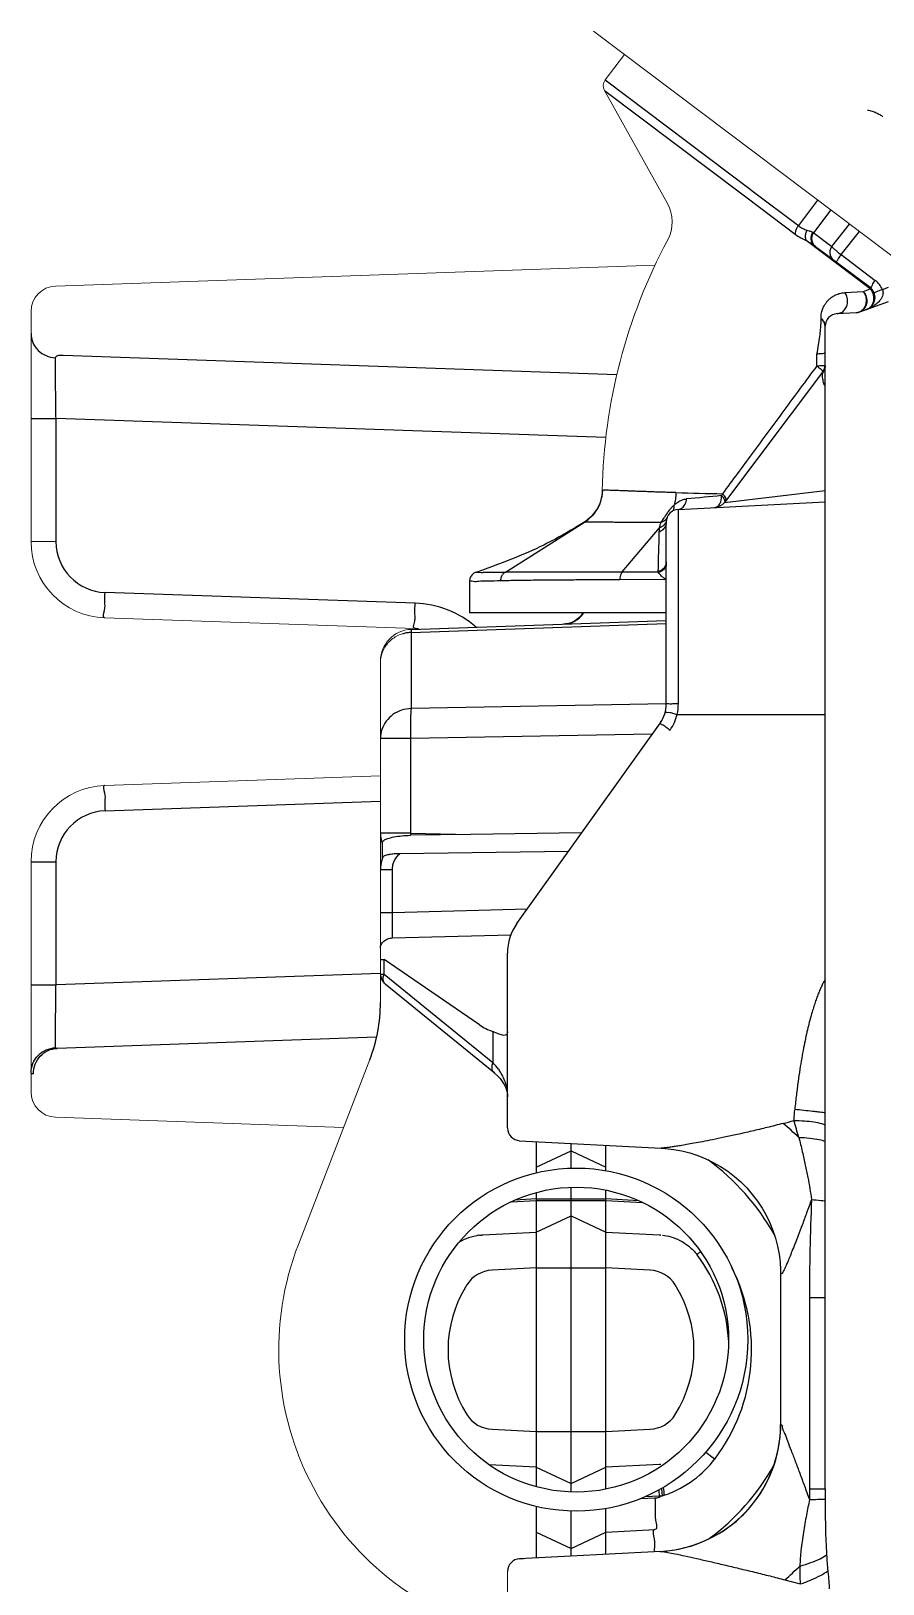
# Model space of a CAD drawing. Header units: millimetres. Extents: x 100 to 940, y 100 to 694.
# Drawn here: x 374.82 to 376.015, y 534.029 to 536.206 of the extents above; entities that cross this region are included whole.
import ezdxf

# ---------------------------------------------------------------- set-up
doc = ezdxf.new("R2010")
doc.units = ezdxf.units.MM
doc.layers.add('OUTLINE', color=6, linetype='Continuous', lineweight=9)

msp = doc.modelspace()

# ---------------------------------------------------------------- linework, layer by layer
at = {"color": 9, "linetype": 'Continuous'}
for p, q in [((375.6242, 536.1229), (375.8185, 535.9765)), ((375.6252, 536.1375), (375.8286, 535.9842)), ((375.8185, 535.9765), (375.8241, 535.9723)), ((375.8241, 535.9723), (375.8916, 535.9214)), ((375.8286, 535.9842), (375.8315, 535.982)), ((375.8315, 535.982), (375.8961, 535.9333)), ((375.923, 535.969), (375.8961, 535.9333)), ((375.9415, 535.9552), (375.9173, 535.9232)), ((375.9164, 535.9239), (375.9429, 535.9039)), ((375.9429, 535.9039), (375.9678, 535.9353)), ((375.9559, 535.8926), (375.9816, 535.925)), ((375.9969, 535.8446), (375.9069, 535.9124)), ((375.9559, 535.8926), (376.0038, 535.8565)), ((375.9611, 535.8394), (375.9874, 535.841)), ((375.9874, 535.841), (375.9969, 535.8446)), ((376.0138, 535.8437), (376.0226, 535.847)), ((375.9278, 535.8027), (375.9278, 535.8035)), ((375.9336, 534.1623), (375.9336, 535.7921)), ((375.9219, 535.7366), (375.9221, 535.753)), ((375.9299, 535.7262), (375.93, 535.728)), ((375.9335, 535.7383), (375.9336, 535.7387)), ((374.8203, 535.663), (374.8553, 535.663)), ((375.6261, 535.6361), (374.8553, 535.663)), ((374.8553, 535.4903), (374.8553, 535.663)), ((375.7923, 535.5453), (375.9336, 535.5621)), ((375.7278, 535.2634), (375.7278, 535.5355)), ((375.4854, 535.4477), (375.596, 535.5174)), ((375.6492, 535.4481), (375.7013, 535.5094)), ((375.7037, 535.5171), (375.7077, 535.5235)), ((375.6492, 535.4481), (375.6993, 535.4481)), ((375.6458, 535.4373), (375.7101, 535.4376)), ((375.3589, 535.4039), (374.9241, 535.4191)), ((375.3568, 535.3734), (375.3582, 535.3788)), ((375.3531, 535.363), (375.7109, 535.3755)), ((375.3531, 535.3653), (375.3531, 535.363)), ((375.3531, 535.363), (375.3531, 535.2563)), ((375.7109, 535.2628), (375.3531, 535.2563)), ((375.7261, 535.2481), (375.9336, 535.2481)), ((375.3523, 535.2145), (375.3101, 535.2145)), ((375.6912, 535.2206), (375.3523, 535.2145)), ((375.3523, 535.2145), (375.3523, 535.0816)), ((374.9241, 535.1128), (375.3101, 535.1263)), ((375.3523, 535.0816), (375.3101, 535.0816)), ((375.3523, 535.0816), (375.4364, 535.0798)), ((375.3523, 535.0816), (375.3523, 535.0786)), ((374.8203, 535.0416), (374.8553, 535.0416)), ((374.8553, 534.8689), (374.8553, 535.0416)), ((375.3101, 535.0308), (375.327, 535.0308)), ((375.327, 534.9704), (375.327, 535.0308)), ((375.3101, 534.9704), (375.327, 534.9704)), ((375.327, 534.9704), (375.5161, 534.9754)), ((375.327, 534.9347), (375.493, 534.9391)), ((375.3101, 534.9043), (375.3153, 534.9043)), ((375.4489, 534.813), (375.3153, 534.9043)), ((375.3153, 534.8841), (375.3153, 534.9043)), ((375.3101, 534.8848), (374.8553, 534.8689)), ((375.3101, 534.8841), (375.3153, 534.8841)), ((375.3153, 534.8841), (375.4676, 534.7602)), ((374.8203, 534.8689), (374.8553, 534.8689)), ((374.8545, 534.7864), (374.8545, 534.7926)), ((375.4676, 534.8035), (375.4676, 534.7602)), ((375.5283, 534.6493), (375.5283, 534.6132)), ((375.5773, 534.6119), (375.5773, 534.6468)), ((375.6263, 534.6084), (375.6263, 534.6442)), ((375.5283, 534.6132), (375.5773, 534.6361)), ((375.5773, 534.6361), (375.6263, 534.6132)), ((375.5283, 534.6132), (375.5283, 534.6053)), ((375.5283, 534.5778), (375.5283, 534.1654)), ((375.5773, 534.158), (375.5773, 534.5852)), ((375.6263, 534.162), (375.6263, 534.5812)), ((375.4934, 534.5649), (375.5283, 534.5666)), ((375.5283, 534.5688), (375.4986, 534.5672)), ((375.5283, 534.5688), (375.6263, 534.5688)), ((375.5283, 534.5666), (375.6263, 534.5666)), ((375.6725, 534.5663), (375.6263, 534.5688)), ((375.6263, 534.5666), (375.6775, 534.564)), ((375.5283, 534.5222), (375.5773, 534.545)), ((375.5773, 534.545), (375.6263, 534.5222)), ((375.4535, 534.5185), (375.5283, 534.5222)), ((375.5283, 534.4722), (375.4666, 534.4691)), ((375.5283, 534.4722), (375.6263, 534.4722)), ((375.688, 534.4691), (375.6263, 534.4722)), ((375.9116, 534.4305), (375.9336, 534.4305)), ((375.9116, 534.4305), (375.9116, 534.1623)), ((375.4666, 534.2459), (375.5283, 534.2429)), ((375.6263, 534.2429), (375.688, 534.2459)), ((375.8712, 534.2527), (375.8713, 534.2527)), ((375.5283, 534.2429), (375.6263, 534.2429)), ((375.7742, 534.2078), (375.7788, 534.2043)), ((375.5283, 534.1929), (375.4626, 534.1961)), ((375.5283, 534.1929), (375.5773, 534.17)), ((375.5773, 534.17), (375.6263, 534.1929)), ((375.7012, 534.1966), (375.6263, 534.1929)), ((375.7003, 534.1608), (375.7007, 534.1521)), ((375.704, 534.163), (375.7049, 534.1524)), ((375.9116, 534.1623), (375.9336, 534.1623)), ((375.5283, 534.1378), (375.5283, 534.0657)), ((375.675, 534.1488), (375.6948, 534.1499)), ((375.7014, 534.1522), (375.6806, 534.1511)), ((375.5773, 534.0683), (375.5773, 534.1312)), ((375.6263, 534.0708), (375.6263, 534.1348)), ((375.6263, 534.1018), (375.6948, 534.1054)), ((375.8772, 534.0349), (375.8988, 534.0291))]:
    msp.add_line(p, q, dxfattribs=at)
at = {"color": 7, "linetype": 'Continuous'}
for p, q in [((375.9184, 535.9056), (375.9965, 535.8468)), ((375.9823, 535.8124), (376.0226, 535.827)), ((375.9505, 535.8099), (375.9771, 535.8113)), ((374.8652, 535.7517), (375.6417, 535.7246)), ((375.93, 535.728), (375.7923, 535.5453)), ((375.7278, 535.5355), (375.9336, 535.5463)), ((375.7109, 535.2624), (375.7109, 535.5177)), ((375.4348, 535.4349), (375.4348, 535.4345)), ((375.4348, 535.4345), (375.4348, 535.3906)), ((375.3531, 535.3673), (375.7109, 535.3798)), ((375.7109, 535.3906), (375.4348, 535.3906)), ((375.5015, 534.955), (375.7026, 535.2365)), ((375.4364, 535.0798), (375.3523, 535.0786)), ((375.5922, 535.082), (375.4364, 535.0798)), ((375.3125, 535.0677), (375.3125, 535.0455)), ((375.5737, 535.0561), (375.3373, 535.0528)), ((375.4883, 534.6683), (375.4883, 534.9136)), ((375.3167, 534.8703), (375.469, 534.7464)), ((375.3047, 534.7956), (374.8569, 534.7799)), ((375.5051, 534.6505), (375.7038, 534.6401)), ((375.8712, 534.4639), (375.8712, 534.2527)), ((375.5283, 534.1018), (375.5773, 534.079)), ((375.5773, 534.079), (375.6263, 534.1018)), ((375.7026, 534.0748), (375.5052, 534.0645)), ((375.5051, 534.0645), (375.5109, 534.0648))]:
    msp.add_line(p, q, dxfattribs=at)
at = {"color": 9, "linetype": 'Continuous'}
for points in [[(375.9965, 535.8468), (375.9966, 535.8467), (375.9967, 535.8465), (375.9968, 535.8463), (375.9969, 535.8461), (375.9969, 535.8459), (375.997, 535.8456), (375.997, 535.8453), (375.9969, 535.845), (375.9969, 535.8446)], [(375.6217, 535.5621), (375.6216, 535.5621), (375.6215, 535.5621), (375.6214, 535.562), (375.6213, 535.562), (375.6212, 535.562), (375.6212, 535.562), (375.6211, 535.562), (375.6211, 535.5619), (375.6211, 535.5619)], [(375.596, 535.5174), (375.5959, 535.5174), (375.5958, 535.5174), (375.5957, 535.5174), (375.5956, 535.5174), (375.5956, 535.5174), (375.5955, 535.5174), (375.5955, 535.5173)], [(375.7001, 535.447), (375.7, 535.4472), (375.6999, 535.4474), (375.6997, 535.4476), (375.6996, 535.4477), (375.6994, 535.4479), (375.6993, 535.4481)], [(375.3531, 535.3673), (375.3531, 535.3672), (375.3531, 535.367), (375.3531, 535.3668), (375.3531, 535.3664), (375.3531, 535.3653)], [(374.8569, 534.7799), (374.8562, 534.7799), (374.8556, 534.78), (374.8552, 534.7801), (374.8549, 534.7803), (374.8547, 534.7805), (374.8546, 534.7808)], [(374.8237, 534.7443), (374.8226, 534.7443), (374.8218, 534.7444), (374.8211, 534.7446), (374.8207, 534.7448), (374.8204, 534.7451), (374.8203, 534.7455)], [(375.7037, 534.6401), (375.7098, 534.6397), (375.7213, 534.6383), (375.7328, 534.6362), (375.7441, 534.6333), (375.7553, 534.6296), (375.7662, 534.6251), (375.7768, 534.62), (375.7871, 534.6141), (375.797, 534.6076), (375.8064, 534.6004), (375.8153, 534.5926), (375.8237, 534.5842), (375.8314, 534.5753), (375.8386, 534.5659), (375.8451, 534.5561), (375.8509, 534.5459), (375.856, 534.5355), (375.8603, 534.5247), (375.864, 534.5138), (375.8669, 534.5027), (375.869, 534.4916), (375.8704, 534.4804), (375.8711, 534.4694), (375.8712, 534.4639)], [(375.4492, 534.5181), (375.4496, 534.5181), (375.4499, 534.5182), (375.4503, 534.5182), (375.4506, 534.5182), (375.451, 534.5183), (375.4513, 534.5183)], [(375.4513, 534.5183), (375.4518, 534.5183), (375.4522, 534.5184), (375.4526, 534.5184), (375.4531, 534.5184), (375.4535, 534.5185)], [(375.6263, 534.5222), (375.7012, 534.5185), (375.7016, 534.5184), (375.702, 534.5184), (375.7024, 534.5184), (375.7029, 534.5183), (375.7033, 534.5183)], [(375.7033, 534.1967), (375.7029, 534.1967), (375.7024, 534.1967), (375.702, 534.1966), (375.7016, 534.1966), (375.7012, 534.1966)], [(375.7049, 534.1524), (375.7042, 534.1524), (375.7035, 534.1523), (375.7028, 534.1523), (375.7021, 534.1522), (375.7014, 534.1522)], [(375.708, 534.1533), (375.7075, 534.1532), (375.707, 534.153), (375.7065, 534.1529), (375.7059, 534.1527), (375.7054, 534.1526), (375.7049, 534.1524)]]:
    msp.add_lwpolyline(points, dxfattribs=at)
at = {"color": 7, "linetype": 'Continuous'}
for points in [[(375.6211, 535.5619), (375.6209, 535.5581), (375.6203, 535.5536), (375.6193, 535.5492), (375.618, 535.5449), (375.6163, 535.5408), (375.6144, 535.5369), (375.6121, 535.5333), (375.6096, 535.5298), (375.6069, 535.5266), (375.6039, 535.5237), (375.6008, 535.5211), (375.5976, 535.5187), (375.5955, 535.5173)], [(375.5955, 535.5173), (375.5907, 535.5145), (375.5837, 535.5102), (375.577, 535.5063), (375.5708, 535.5027), (375.5652, 535.4995), (375.5597, 535.4964), (375.5544, 535.4935), (375.5493, 535.4908), (375.5441, 535.4881), (375.539, 535.4855), (375.5338, 535.483), (375.5284, 535.4804), (375.5227, 535.4778), (375.5169, 535.4752), (375.5108, 535.4725), (375.5043, 535.4698), (375.4974, 535.467), (375.4902, 535.4641), (375.4824, 535.4611), (375.4742, 535.4581), (375.4658, 535.4549), (375.457, 535.4518), (375.448, 535.4486), (375.4438, 535.4472)], [(375.4438, 535.4472), (375.443, 535.4469), (375.4421, 535.4464), (375.4411, 535.4459), (375.4401, 535.4452), (375.4391, 535.4443), (375.4381, 535.4433), (375.4372, 535.4421), (375.4364, 535.4408), (375.4358, 535.4394), (375.4353, 535.4379), (375.4349, 535.4363), (375.4348, 535.4345)], [(375.5822, 535.3789), (375.5784, 535.3771), (375.5742, 535.3757), (375.5699, 535.3749), (375.5673, 535.3747)], [(375.5908, 535.3859), (375.5885, 535.3835), (375.5855, 535.381), (375.5822, 535.3789)], [(375.5941, 535.3906), (375.594, 535.3904), (375.5926, 535.3883), (375.5908, 535.3859)], [(375.3134, 535.0479), (375.3128, 535.0464), (375.3115, 535.0422), (375.3107, 535.0379), (375.3102, 535.0335), (375.3101, 535.0308)], [(375.469, 534.7464), (375.4702, 534.7453), (375.4742, 534.7416), (375.4779, 534.7376), (375.481, 534.7335), (375.4837, 534.7291), (375.4858, 534.7245), (375.4873, 534.7197), (375.4881, 534.7148), (375.4883, 534.7119)]]:
    msp.add_lwpolyline(points, dxfattribs=at)
at = {"color": 9, "linetype": 'Continuous'}
for radius in [0.2405, 0.2137]:
    msp.add_circle((375.5846, 534.3716), radius, dxfattribs=at)
for centre, radius, start, end in [((375.927, 535.9146), 0.0124, 225.9384, 232.9757), ((375.985, 535.8316), 0.0312, 22.8756, 53), ((375.9801, 535.8297), 0.0224, 35.5504, 41.5126), ((375.9773, 535.8259), 0.0144, 290.0473, 298.667), ((375.9734, 535.828), 0.018, 327.5291, 334.3409), ((375.9726, 535.8284), 0.0189, 334.3341, 340.8962), ((375.9201, 535.7914), 0.0134, 0.0617, 12.1578), ((375.9203, 535.7921), 0.0133, 359.997, 6.1181), ((375.5683, 535.5631), 0.0534, 301.2543, 358.9191), ((375.9203, 542.7128), 7.1565, 268.43144, 268.95555), ((377.8342, 513.5823), 22.0675, 95.31903, 95.44752), ((375.4887, 535.7039), 0.3349, 333.5641, 334.0703), ((375.7365, 535.5025), 0.0359, 168.8309, 178.4114), ((375.8947, 535.4047), 0.2215, 146.9367, 147.5842), ((375.846, 535.4364), 0.1634, 145.9716, 146.924), ((375.8257, 535.45), 0.139, 145.561, 145.9478), ((374.9265, 535.4903), 0.0713, 180.0001, 267.9998), ((384.287, 535.2655), 8.5897, 178.41261, 178.782), ((375.6855, 535.4603), 0.0334, 317.3017, 319.4913), ((375.7382, 535.4589), 0.0353, 217.019, 219.1963), ((375.354, 535.266), 0.138, 49.2139, 88.0012), ((375.5661, 535.4095), 0.0348, 276.9853, 296.4977), ((375.5659, 535.4099), 0.0352, 296.5502, 326.874), ((375.3547, 535.3157), 0.0473, 98.8039, 105.6829), ((375.3547, 535.3159), 0.0471, 91.8913, 98.8152), ((375.6655, 535.2624), 0.0623, 324.4612, 346.7696), ((375.6572, 535.2633), 0.0706, 347.5729, 0.008), ((374.9265, 535.0416), 0.0713, 92.0002, 179.9998), ((375.3518, 535.0816), 0.0417, 180.0141, 199.5715), ((375.3211, 534.8756), 0.0069, 225.9998, 230.7716), ((375.4946, 534.8798), 0.0809, 235.6571, 250.5204), ((375.4134, 534.7069), 0.076, 35.2765, 44.5622), ((374.9852, 538.0194), 3.461, 284.8942, 285.1514), ((375.4484, 534.1779), 0.6547, 46.8073, 49.365), ((374.7, 534.3254), 1.2412, 15.4087, 16.5395), ((375.575, 534.3575), 0.3295, 29.3477, 53.8468), ((375.4574, 534.4459), 0.0726, 96.4544, 99.5668), ((375.578, 534.3575), 0.2207, 3.0062, 37.0816), ((375.4688, 534.4247), 0.0444, 92.8099, 147.7434), ((375.6859, 534.4247), 0.0444, 32.2565, 87.1906), ((375.5777, 534.3575), 0.2528, 322.6969, 26.9713), ((375.5754, 534.3575), 0.1705, 147.7704, 212.2297), ((375.5792, 534.3575), 0.1705, 327.7704, 32.2297), ((375.4688, 534.2903), 0.0444, 212.2565, 267.1906), ((375.6859, 534.2903), 0.0444, 272.8099, 327.7434), ((375.6931, 534.2527), 0.1781, 273, 0), ((375.6931, 534.2527), 0.1782, 319.4002, 358.5148), ((375.6595, 534.2952), 0.15, 306.6555, 322.7009), ((375.575, 534.3575), 0.3295, 306.512, 330.3596), ((375.6606, 534.2933), 0.1477, 288.6947, 298.4361), ((375.6599, 534.2946), 0.1492, 298.4365, 306.6545), ((378.0356, 534.1612), 2.124, 179.9696, 180.3661), ((381.9135, 534.1622), 5.9799, 179.99874, 180.13503), ((375.6934, 534.2525), 0.1779, 307.636, 319.4035), ((375.6933, 534.2525), 0.1779, 273.0011, 307.6454), ((375.448, 534.5208), 0.6483, 311.4557, 313.9733), ((376.7145, 534.1199), 0.7805, 183.6662, 185.3385)]:
    msp.add_arc(centre, radius, start, end, dxfattribs=at)
at = {"color": 7, "linetype": 'Continuous'}
for centre, radius, start, end in [((375.9857, 535.8326), 0.0178, 290, 53), ((375.9514, 535.7921), 0.0178, 93, 180), ((375.9762, 535.8291), 0.0178, 273, 290), ((375.9158, 535.7387), 0.0178, 323, 0), ((375.7287, 535.5177), 0.0178, 93, 180), ((375.7781, 535.556), 0.0178, 272.9939, 322.9961), ((375.3547, 535.266), 0.1024, 85.0965, 88), ((375.6664, 535.2624), 0.0445, 324.4638, 359.9985), ((375.5595, 534.9136), 0.0713, 144.4623, 180), ((375.328, 534.8841), 0.0178, 180.0075, 202.7753), ((375.328, 534.8841), 0.0178, 202.7947, 230.861), ((375.0875, 534.8443), 0.2227, 338.8815, 0), ((375.5061, 534.6683), 0.0178, 179.9988, 266.9998), ((375.694, 534.2527), 0.1773, 358.5018, 0.0039), ((375.5061, 534.0467), 0.0178, 93.0131, 179.9974)]:
    msp.add_arc(centre, radius, start, end, dxfattribs=at)
at = {"color": 9, "linetype": 'Continuous'}
for points, start_tangent, end_tangent in [([(375.9929, 536.0953), (375.9962, 536.0946), (375.9994, 536.0937), (376.0023, 536.0927), (376.0051, 536.0915), (376.0102, 536.0889), (376.0146, 536.0858)], (0.985568, -0.169277), (0.794423, -0.607365)), ([(375.8961, 535.9333), (375.8935, 535.9291), (375.8919, 535.9249), (375.8916, 535.9214)], (-0.601804, -0.798644), (0.149861, -0.988707)), ([(375.8961, 535.9333), (375.9021, 535.9294), (375.9081, 535.9269)], (0.79858, -0.601889), (0.952657, -0.304047)), ([(375.9081, 535.9269), (375.9061, 535.922), (375.9057, 535.9169), (375.9069, 535.9124)], (-0.504096, -0.863648), (0.453462, -0.891276)), ([(375.9081, 535.9269), (375.911, 535.926), (375.9133, 535.9253), (375.9164, 535.9239)], (0.952559, -0.304355), (0.798645, -0.601803)), ([(375.9164, 535.9239), (375.9141, 535.9192), (375.9137, 535.9141), (375.9152, 535.9093), (375.9184, 535.9056)], (-0.601815, -0.798636), (0.798636, -0.601815)), ([(375.9173, 535.9232), (375.915, 535.9185), (375.9147, 535.9133), (375.9163, 535.9085), (375.9184, 535.9057)], (-0.601815, -0.798636), (0.718842, -0.695174)), ([(375.8916, 535.9214), (375.8994, 535.9162), (375.9069, 535.9124)], (0.798576, -0.601894), (0.926656, -0.375911)), ([(375.9069, 535.9124), (375.9107, 535.9103), (375.9138, 535.9086), (375.9164, 535.907), (375.9184, 535.9056)], (0.873056, -0.48762), (0.79864, -0.601809)), ([(375.9429, 535.9039), (375.9406, 535.8992), (375.9402, 535.8941), (375.9418, 535.8893), (375.9451, 535.8855)], (-0.601816, -0.798635), (0.798636, -0.601815)), ([(375.9429, 535.9039), (375.9445, 535.9022), (375.9475, 535.8995), (375.9514, 535.8962), (375.9559, 535.8926)], (0.615358, -0.788248), (0.787846, -0.615873)), ([(375.9559, 535.8926), (375.9522, 535.8877), (375.9486, 535.8829)], (-0.60195, -0.798534), (-0.798636, 0.601815)), ([(376.0038, 535.8565), (376.0001, 535.8516), (375.9965, 535.8468)], (-0.60195, -0.798534), (-0.798636, 0.601815)), ([(375.9278, 535.8035), (375.9286, 535.8112), (375.9304, 535.8171), (375.9327, 535.8218), (375.9353, 535.8256), (375.9379, 535.8287), (375.9407, 535.8312), (375.9434, 535.8333), (375.9461, 535.835), (375.9487, 535.8363), (375.9514, 535.8374), (375.9544, 535.8383), (375.9576, 535.839), (375.9611, 535.8394)], (-0.000268, 1), (0.998053, 0.062378)), ([(375.9505, 535.8099), (375.9561, 535.8114), (375.9608, 535.8152), (375.9639, 535.8207), (375.9651, 535.8272), (375.9641, 535.8337), (375.9611, 535.8394)], (0.99863, 0.052336), (-0.612641, 0.790361)), ([(375.992, 535.8236), (375.9925, 535.8281), (375.9911, 535.8351), (375.9874, 535.841)], (0.235157, 0.971957), (-0.689904, 0.723901)), ([(375.9905, 535.8222), (375.9915, 535.8288), (375.9905, 535.8353), (375.9874, 535.841)], (0.327604, 0.944815), (-0.62313, 0.782118)), ([(376.0138, 535.8437), (376.0147, 535.8406), (376.0147, 535.8377), (376.0139, 535.8345), (376.0121, 535.8308), (376.0106, 535.8287), (376.0088, 535.8266), (376.0066, 535.8244), (376.0038, 535.8222), (376.0005, 535.82), (375.9965, 535.8178), (375.9918, 535.8158)], (0.420597, -0.907248), (-0.939668, -0.342086)), ([(376.0006, 535.8386), (375.9983, 535.8428)], (-0.375394, 0.926865), (-0.581058, 0.813862)), ([(376.002, 535.8317), (376.0006, 535.8386)], (-0.012715, 0.999919), (-0.375394, 0.926865)), ([(376.0138, 535.8437), (376.0093, 535.8419), (376.0056, 535.8405), (376.0022, 535.8395)], (-0.922728, -0.385451), (-0.388577, 0.921416)), ([(375.9771, 535.8113), (375.9827, 535.8128), (375.9844, 535.8139)], (0.99863, 0.052336), (0.813925, 0.58097)), ([(375.9842, 535.8132), (375.9877, 535.8158), (375.9892, 535.8176)], (0.877764, 0.479093), (0.592437, 0.805617)), ([(375.9844, 535.8139), (375.9874, 535.8167), (375.9886, 535.8184)], (0.813925, 0.58097), (0.53733, 0.843372)), ([(375.9892, 535.8176), (375.9913, 535.8214), (375.992, 535.8236)], (0.592437, 0.805617), (0.235157, 0.971957)), ([(375.9918, 535.8158), (375.9972, 535.8193), (376.0008, 535.8249), (376.002, 535.8317)], (0.939693, 0.34202), (-0.012715, 0.999919)), ([(375.9221, 535.753), (375.9244, 535.7661), (375.9261, 535.7779), (375.9272, 535.7881), (375.9278, 535.7963), (375.9278, 535.8027)], (0.18342, 0.983035), (-0.032353, 0.999476)), ([(375.9335, 535.7935), (375.9329, 535.7963), (375.9309, 535.8002), (375.9278, 535.8035)], (-0.106281, 0.994336), (-0.782464, 0.622696)), ([(375.9309, 535.7994), (375.9278, 535.8027)], (-0.580163, 0.814501), (-0.783028, 0.621987)), ([(375.9333, 535.7942), (375.9329, 535.7956), (375.9309, 535.7994)], (-0.209862, 0.977731), (-0.580163, 0.814501)), ([(374.8203, 535.782), (374.8229, 535.7693), (374.8302, 535.7584), (374.8413, 535.751), (374.8545, 535.748)], (-0.000066, -1), (0.999321, -0.036832)), ([(374.8545, 535.748), (374.8593, 535.7515), (374.8652, 535.7517)], (0.00829, 0.999966), (0.999394, -0.034806)), ([(374.8553, 535.663), (374.8551, 535.6744), (374.855, 535.6867), (374.8548, 535.6998), (374.8547, 535.7134), (374.8546, 535.727), (374.8545, 535.7391), (374.8545, 535.748)], (-0.013941, 0.999903), (0.008422, 0.999965)), ([(375.9336, 535.7554), (375.9281, 535.7536), (375.9221, 535.753)], (0.000048, -1), (-0.998513, -0.054511)), ([(375.9219, 535.7366), (375.8755, 535.6739), (375.8312, 535.6137), (375.7898, 535.5575)], (-0.596504, -0.80261), (-0.591785, -0.806096)), ([(375.9219, 535.7366), (375.928, 535.7371), (375.9335, 535.7383)], (0.997803, 0.066253), (0.236482, 0.971636)), ([(375.93, 535.728), (375.9265, 535.7326), (375.9219, 535.7366)], (0.601815, 0.798636), (-0.757887, 0.652386)), ([(375.9336, 535.7088), (375.9335, 535.7089), (375.9309, 535.7154), (375.9299, 535.7217), (375.9299, 535.7262)], (-0.48016, 0.877181), (0.063213, 0.998)), ([(375.9336, 535.7369), (375.9331, 535.7331), (375.9319, 535.7295), (375.9299, 535.7262)], (0.000005, -1), (-0.618026, -0.786158)), ([(375.7244, 535.559), (375.7186, 535.5591), (375.7129, 535.5593), (375.707, 535.5595), (375.7007, 535.5597), (375.6938, 535.5599), (375.6864, 535.5602), (375.6787, 535.5605), (375.6714, 535.5607), (375.6645, 535.561), (375.658, 535.5612), (375.6519, 535.5615), (375.6463, 535.5617), (375.6414, 535.5618), (375.6371, 535.562), (375.6333, 535.5621), (375.6298, 535.5622), (375.6266, 535.5622), (375.6217, 535.5621)], (-0.999614, 0.027779), (-0.991477, -0.130279)), ([(375.7244, 535.559), (375.7236, 535.55), (375.7217, 535.5414)], (-0.026035, -0.999661), (-0.27839, -0.960468)), ([(375.779, 535.5382), (375.7838, 535.5406), (375.7873, 535.5466), (375.7885, 535.5548)], (0.99863, 0.052336), (0.024579, 0.999698)), ([(375.7885, 535.5548), (375.7914, 535.5509), (375.7927, 535.5459)], (0.660812, -0.750551), (-0.329829, -0.944041)), ([(375.7898, 535.5575), (375.7929, 535.5533)], (0.657717, -0.753265), (0.495658, -0.868518)), ([(375.7929, 535.5533), (375.7942, 535.5496), (375.7936, 535.547)], (0.495658, -0.868518), (-0.601863, -0.7986)), ([(375.7111, 535.5286), (375.7127, 535.5309), (375.7138, 535.5325)], (0.565561, 0.824707), (0.600583, 0.799562)), ([(375.7138, 535.5325), (375.7144, 535.5332), (375.716, 535.5353), (375.7178, 535.5373), (375.719, 535.5387)], (0.600583, 0.799562), (0.68435, 0.729154)), ([(375.719, 535.5387), (375.7197, 535.5394), (375.7217, 535.5414)], (0.68435, 0.729154), (0.733603, 0.679578)), ([(375.719, 535.5326), (375.7208, 535.5346), (375.7217, 535.5376), (375.7217, 535.5413)], (0.837778, 0.546011), (-0.127938, 0.991782)), ([(375.7217, 535.5414), (375.7271, 535.5456), (375.7329, 535.5486), (375.7393, 535.5502)], (0.734863, 0.678215), (0.995499, 0.094773)), ([(375.7278, 535.5355), (375.7332, 535.5376), (375.7373, 535.5428), (375.7393, 535.5502)], (0.99863, 0.052333), (0.097983, 0.995188)), ([(375.7037, 535.5171), (375.6977, 535.5172), (375.6916, 535.5172), (375.6852, 535.5172), (375.6783, 535.5172), (375.6708, 535.5172), (375.6628, 535.5172), (375.6547, 535.5173), (375.6471, 535.5173), (375.64, 535.5173), (375.6332, 535.5174), (375.6269, 535.5174), (375.6212, 535.5174), (375.616, 535.5174), (375.6116, 535.5175), (375.6077, 535.5175), (375.6041, 535.5175), (375.6008, 535.5175), (375.596, 535.5174)], (-0.999999, 0.001057), (-0.999363, -0.035679)), ([(375.7109, 535.5177), (375.7097, 535.5119), (375.706, 535.5069), (375.7006, 535.5035)], (0.00001, -1), (-0.925291, -0.379257)), ([(375.7013, 535.5094), (375.7022, 535.5131), (375.7037, 535.5171)], (0.193239, 0.981152), (0.402984, 0.915207)), ([(375.7084, 535.5146), (375.706, 535.5121), (375.7013, 535.5094)], (-0.613805, -0.789458), (-0.936038, -0.351898)), ([(375.7085, 535.5196), (375.7074, 535.5189), (375.7037, 535.5171)], (-0.786498, -0.617593), (-0.954254, -0.298999)), ([(375.7112, 535.5207), (375.7094, 535.516), (375.7084, 535.5146)], (-0.168121, -0.985766), (-0.613805, -0.789458)), ([(375.7123, 535.5246), (375.7103, 535.5214), (375.7085, 535.5196)], (-0.385939, -0.922524), (-0.786498, -0.617593)), ([(375.4438, 535.4472), (375.4487, 535.4473), (375.4561, 535.4474), (375.468, 535.4475), (375.4854, 535.4477)], (-0.915793, 0.401651), (0.999944, 0.010561)), ([(375.4854, 535.4477), (375.4818, 535.4448), (375.4794, 535.4406), (375.4786, 535.4357)], (-0.882375, -0.470547), (0.003903, -0.999992)), ([(375.4854, 535.4477), (375.4927, 535.4478), (375.5013, 535.4479), (375.5113, 535.4479), (375.5232, 535.4479), (375.5373, 535.448), (375.5541, 535.448), (375.574, 535.448), (375.597, 535.4481), (375.6225, 535.4481), (375.6492, 535.4481)], (0.999939, 0.011073), (1, 0.000279)), ([(375.6492, 535.4481), (375.6474, 535.4451), (375.6462, 535.4414), (375.6458, 535.4373)], (-0.654396, -0.756152), (0.003128, -0.999995)), ([(375.7084, 535.4544), (375.7054, 535.4513), (375.6993, 535.4481)], (-0.583166, -0.812353), (-0.955666, -0.294452)), ([(375.7109, 535.4595), (375.7096, 535.4543), (375.7058, 535.45), (375.7001, 535.447)], (-0.000099, -1), (-0.949936, -0.312446)), ([(375.7101, 535.4376), (375.708, 535.4389), (375.7043, 535.4419), (375.7001, 535.447)], (-0.870091, 0.492891), (-0.575703, 0.817659)), ([(375.7109, 535.4621), (375.7095, 535.4562), (375.7084, 535.4544)], (0, -1), (-0.583166, -0.812353)), ([(375.4348, 535.4345), (375.4401, 535.4348), (375.4479, 535.435), (375.4603, 535.4353), (375.4786, 535.4357)], (0.000846, 1), (0.999646, 0.0266)), ([(375.4786, 535.4357), (375.4862, 535.4359), (375.495, 535.4361), (375.5054, 535.4363), (375.5176, 535.4364), (375.532, 535.4366), (375.5491, 535.4367), (375.5694, 535.4369), (375.5928, 535.437), (375.6186, 535.4372), (375.6458, 535.4373)], (0.999646, 0.026611), (0.999986, 0.005222)), ([(374.9234, 535.3835), (374.9234, 535.3939), (374.9236, 535.4055), (374.9241, 535.4191)], (-0.999391, 0.034899), (0.034889, 0.999391)), ([(375.3587, 535.3822), (375.3584, 535.3903), (375.3589, 535.4039)], (0.082551, 0.996587), (0.034889, 0.999391)), ([(375.3582, 535.3788), (375.3587, 535.3822)], (0.218044, 0.975939), (0.082551, 0.996587)), ([(375.3582, 535.3683), (375.3568, 535.3734)], (-0.999391, 0.034899), (0.217292, 0.976107)), ([(375.3531, 535.2563), (375.3397, 535.2539), (375.3277, 535.2478), (375.3183, 535.2386), (375.3122, 535.2271), (375.3101, 535.2145)], (-0.999462, -0.032797), (0, -1)), ([(375.3531, 535.2563), (375.3525, 535.2468), (375.3522, 535.2321), (375.3523, 535.2145)], (-0.124261, -0.99225), (0.018035, -0.999837)), ([(375.7097, 535.2522), (375.7145, 535.251), (375.7198, 535.2497), (375.7261, 535.2481)], (-0.228558, -0.97353), (0.973309, -0.2295)), ([(375.7109, 535.2624), (375.7158, 535.2631), (375.7213, 535.2633), (375.7278, 535.2634)], (0, 1), (0.999996, 0.002774)), ([(375.7026, 535.2365), (375.7064, 535.2333), (375.7109, 535.23), (375.7162, 535.2262)], (-0.581238, -0.813733), (0.812978, -0.582294)), ([(374.9234, 535.1484), (374.9234, 535.138), (374.9236, 535.1264), (374.9241, 535.1128)], (-0.999391, -0.034899), (0.034889, -0.999391)), ([(375.327, 535.0308), (375.3277, 535.037), (375.3297, 535.043), (375.333, 535.0483), (375.3373, 535.0528)], (0.000136, 1), (0.772172, 0.635413)), ([(375.327, 534.9347), (375.3269, 534.9418), (375.3269, 534.9504), (375.3269, 534.9602), (375.327, 534.9704)], (-0.017649, 0.999844), (0.010526, 0.999945)), ([(375.3101, 534.9205), (375.3114, 534.9258), (375.315, 534.9303), (375.3205, 534.9334), (375.327, 534.9347)], (0, 1), (0.999116, 0.042029)), ([(375.3163, 534.8707), (375.3156, 534.8714), (375.3143, 534.8742), (375.3139, 534.8785), (375.3144, 534.8812), (375.3153, 534.8841)], (-0.719382, 0.694615), (0.374529, 0.927215)), ([(374.8545, 534.7926), (374.8545, 534.7962), (374.8546, 534.8084), (374.8547, 534.8213), (374.8549, 534.8342), (374.855, 534.8465), (374.8551, 534.8581), (374.8553, 534.8689)], (0.001543, 0.999999), (0.013933, 0.999903)), ([(375.9336, 534.8766), (375.9314, 534.8727), (375.9289, 534.8677), (375.9265, 534.8624), (375.924, 534.8564), (375.9215, 534.8499), (375.9191, 534.8428), (375.9166, 534.835), (375.914, 534.8264), (375.9114, 534.8167), (375.9088, 534.8059), (375.9061, 534.7938), (375.9034, 534.7805), (375.9007, 534.7661), (375.8982, 534.7504), (375.8957, 534.7334), (375.8933, 534.7149), (375.891, 534.6947)], (-0.50358, -0.863948), (-0.103855, -0.994592)), ([(375.4883, 534.8035), (375.4875, 534.8), (375.4852, 534.7983), (375.4813, 534.7984), (375.4752, 534.8003), (375.4676, 534.8035)], (-0.00002, -1), (-0.914503, 0.40458)), ([(374.8203, 534.7455), (374.8229, 534.7587), (374.8303, 534.77), (374.8414, 534.7777), (374.8546, 534.7808)], (-0.000093, 1), (0.999328, 0.036649)), ([(374.8237, 534.7443), (374.8261, 534.7577), (374.8333, 534.7691), (374.8441, 534.7769), (374.8569, 534.7799)], (-0.002211, 0.999998), (0.99939, 0.034922)), ([(374.8546, 534.7808), (374.8545, 534.7864)], (-0.034639, 0.9994), (-0.000161, 1)), ([(375.4676, 534.7602), (375.4661, 534.7543), (375.4669, 534.7493), (375.469, 534.7464)], (-0.374529, -0.927215), (0.768341, -0.640041)), ([(375.4755, 534.7508), (375.4789, 534.7454), (375.4832, 534.7368), (375.4862, 534.728), (375.4878, 534.7195), (375.4883, 534.7119)], (0.57725, -0.816568), (0.000001, -1)), ([(375.891, 534.6947), (375.89, 534.6868), (375.8898, 534.6787)], (-0.190649, -0.981658), (0.037994, -0.999278)), ([(375.891, 534.6947), (375.9039, 534.6933), (375.9159, 534.692), (375.9213, 534.6914), (375.9262, 534.6909), (375.9305, 534.6904), (375.9336, 534.6901)], (0.994553, -0.104231), (0.993642, -0.112584)), ([(375.8748, 534.6747), (375.8524, 534.669), (375.8307, 534.6638), (375.8104, 534.6592), (375.7919, 534.6553), (375.7756, 534.6519), (375.7616, 534.6491), (375.7496, 534.6469), (375.7394, 534.645), (375.7307, 534.6435), (375.7234, 534.6424), (375.7174, 534.6415), (375.7125, 534.6408), (375.7088, 534.6404), (375.7061, 534.6402), (375.7037, 534.64)], (-0.966326, -0.257323), (-0.999093, 0.042579)), ([(375.8898, 534.6787), (375.9045, 534.6783), (375.9177, 534.6769), (375.9286, 534.6746), (375.9336, 534.6729)], (0.99998, 0.006286), (0.920337, -0.391126)), ([(375.8966, 534.6552), (375.9016, 534.6351), (375.9058, 534.6163), (375.9093, 534.599), (375.9122, 534.583), (375.9145, 534.5681)], (0.256498, -0.966545), (0.145483, -0.989361)), ([(375.8966, 534.6552), (375.912, 534.6541), (375.9252, 534.6521), (375.9336, 534.6498)], (0.999349, -0.036066), (0.952354, -0.304995)), ([(375.9145, 534.5681), (375.9076, 534.5492), (375.9013, 534.5323), (375.8958, 534.5177), (375.8911, 534.5055), (375.887, 534.4952), (375.8836, 534.4867), (375.8807, 534.4796), (375.8782, 534.4739), (375.8762, 534.4694), (375.8745, 534.4661), (375.8733, 534.4639), (375.8724, 534.4646)], (-0.341988, -0.939704), (-0.521569, 0.853209)), ([(375.9145, 534.5681), (375.9123, 534.4973), (375.9116, 534.4305)], (-0.040316, -0.999187), (-0.000154, -1)), ([(375.9145, 534.5681), (375.9274, 534.5668), (375.9336, 534.566)], (0.995927, -0.09016), (0.981997, -0.188897)), ([(375.4203, 534.5083), (375.4248, 534.5108), (375.4372, 534.5157), (375.4453, 534.5176)], (0.856776, 0.515689), (0.986093, 0.166197)), ([(375.7054, 534.5181), (375.7173, 534.5157), (375.7298, 534.5108), (375.7423, 534.5027), (375.7541, 534.4906)], (0.993663, -0.112402), (0.602726, -0.797948)), ([(375.7541, 534.4906), (375.7574, 534.4938), (375.7591, 534.4949)], (0.385052, 0.922895), (0.79929, 0.600945)), ([(375.8713, 534.2527), (375.8739, 534.2473), (375.8768, 534.24), (375.8809, 534.2296), (375.8859, 534.2163), (375.8917, 534.201), (375.8979, 534.1845), (375.9045, 534.1667), (375.9116, 534.1476)], (0.990376, 0.138401), (0.346267, -0.938136)), ([(375.7662, 534.2141), (375.7742, 534.2078)], (0.763227, -0.646131), (0.796337, -0.604854)), ([(375.7067, 534.1645), (375.708, 534.1533)], (0.096729, -0.995311), (0.113745, -0.99351)), ([(375.6948, 534.1499), (375.6955, 534.1329), (375.6958, 534.1185), (375.6948, 534.1054)], (0.052193, -0.998637), (-0.99863, -0.052336)), ([(375.6948, 534.1499), (375.701, 534.1509), (375.7037, 534.1533)], (0.998629, 0.052338), (0.565724, 0.824595)), ([(375.9116, 534.1476), (375.9074, 534.1256), (375.9031, 534.1014), (375.8996, 534.0763), (375.8982, 534.0542)], (-0.183374, -0.983043), (-0.022307, -0.999751)), ([(375.9116, 534.1476), (375.923, 534.1478), (375.9305, 534.148), (375.9336, 534.1481)], (0.999901, 0.014045), (0.986189, 0.165625)), ([(375.9336, 534.1481), (375.9337, 534.1302), (375.934, 534.1103), (375.9346, 534.0892), (375.9356, 534.07)], (0.002378, -0.999997), (0.064206, -0.997937)), ([(375.6948, 534.1054), (375.6938, 534.0923), (375.6941, 534.0779), (375.6941, 534.0744)], (-0.99863, -0.052336), (0.019484, -0.99981)), ([(375.7026, 534.0748), (375.7062, 534.0746), (375.7129, 534.0734), (375.7233, 534.0714), (375.7371, 534.0684), (375.7539, 534.0647), (375.7724, 534.0605), (375.7919, 534.0559), (375.8128, 534.0509), (375.8346, 534.0457), (375.8563, 534.0403), (375.8772, 534.0349)], (0.998626, 0.052411), (0.966304, -0.257404)), ([(375.8982, 534.0542), (375.898, 534.0461), (375.8982, 534.0377), (375.8988, 534.0291)], (-0.033161, -0.99945), (0.09151, -0.995804)), ([(375.8982, 534.0542), (375.9136, 534.0591), (375.9265, 534.0645), (375.9356, 534.07)], (0.96463, 0.263606), (0.791367, 0.611342)), ([(375.8988, 534.0291), (375.9138, 534.0349), (375.927, 534.0411), (375.9374, 534.0473)], (0.945014, 0.32703), (0.821496, 0.570215)), ([(375.9374, 534.0473), (375.9381, 534.04), (375.9388, 534.0319), (375.9394, 534.0225)], (0.093362, -0.995632), (0.062287, -0.998058))]:
    msp.add_spline(points, degree=3, dxfattribs=dict(at, start_tangent=start_tangent, end_tangent=end_tangent))
at = {"color": 7, "linetype": 'Continuous'}
for points, start_tangent, end_tangent in [([(375.3159, 535.0721), (375.3201, 535.0739), (375.3288, 535.0763), (375.3399, 535.0779), (375.3523, 535.0786)], (0.869713, 0.493558), (0.999892, 0.014724)), ([(375.3125, 535.0677), (375.3159, 535.0721)], (0, 1), (0.869713, 0.493558)), ([(375.3373, 535.0528), (375.3294, 535.0524), (375.3225, 535.0516), (375.3173, 535.0504), (375.3133, 535.0479)], (-0.999901, -0.014041), (-0.261658, -0.965161))]:
    msp.add_spline(points, degree=3, dxfattribs=dict(at, start_tangent=start_tangent, end_tangent=end_tangent))
at = {"layer": 'OUTLINE'}
for p, q in [((375.6086, 536.206), (376.5546, 535.4931)), ((375.6252, 536.1375), (375.6521, 536.1732)), ((375.6242, 536.1229), (375.7125, 535.9644)), ((375.6953, 535.878), (374.8547, 535.8486)), ((374.8203, 535.4903), (374.8203, 535.813)), ((374.8203, 535.4903), (374.8553, 535.4903)), ((375.3582, 535.3683), (374.9234, 535.3835)), ((375.3101, 534.8443), (375.3101, 535.3228)), ((374.9234, 535.1484), (375.3101, 535.1619)), ((374.8203, 534.7189), (374.8203, 535.0416)), ((375.2952, 534.7641), (375.1952, 534.5051)), ((374.8547, 534.6833), (375.2585, 534.6692)), ((375.4883, 533.9215), (375.4883, 534.0467))]:
    msp.add_line(p, q, dxfattribs=at)
for centre, radius, start, end in [((375.6359, 536.1294), 0.0134, 143, 209.121), ((375.6658, 535.9384), 0.0534, 331.8105, 29.121), ((376.3956, 535.547), 0.7747, 151.7972, 178.8986), ((374.8559, 535.813), 0.0356, 92, 180), ((374.9272, 535.4903), 0.1069, 180, 268), ((375.3547, 535.3228), 0.0445, 92, 180), ((374.9272, 535.0416), 0.1069, 92, 180), ((374.8559, 534.7189), 0.0356, 179.9998, 267.9947), ((375.5773, 534.3575), 0.4097, 158.8815, 257.4414)]:
    msp.add_arc(centre, radius, start, end, dxfattribs=at)
for points, start_tangent, end_tangent in [([(375.3419, 535.3612), (375.3366, 535.3594), (375.3226, 535.3502), (375.3134, 535.3368)], (-0.96274, -0.270428), (-0.394204, -0.919023)), ([(375.3134, 535.3368), (375.3101, 535.3211)], (-0.394204, -0.919023), (0, -1))]:
    msp.add_spline(points, degree=3, dxfattribs=dict(at, start_tangent=start_tangent, end_tangent=end_tangent))

doc.saveas('drawing.dxf')
